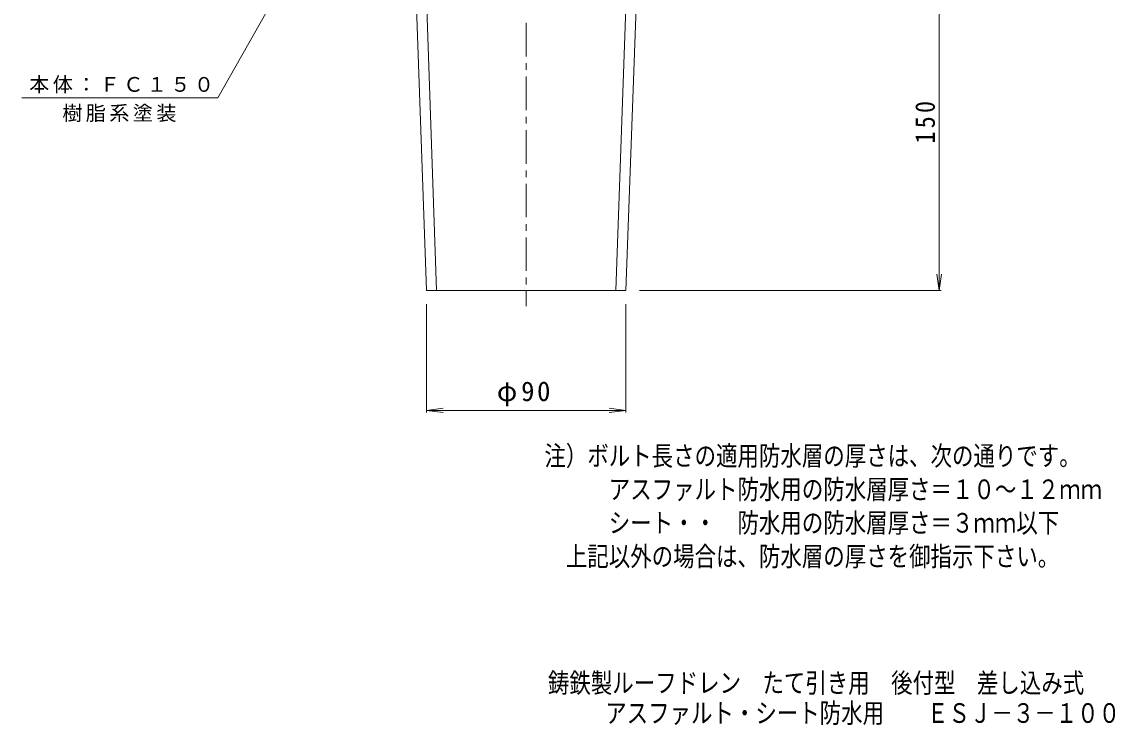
# Model space of a CAD drawing. Units: millimetres, scale not verified. Extents: x -291 to 223, y -346 to 407.
# Drawn here: x -268.8 to 220.5, y -345.6 to -30.9 of the extents above; entities that cross this region are included whole.
import ezdxf
from ezdxf.enums import TextEntityAlignment as Align

# ---------------------------------------------------------------- set-up
doc = ezdxf.new("R2010")
doc.units = ezdxf.units.MM
doc.header["$LTSCALE"] = 3
doc.linetypes.add('CHAIN1', pattern=[8, 5, -1, 1, -1])
for name, color, linetype, lineweight in [('0-0_通り芯', 3, 'Continuous', 9), ('0-4_その他', 7, 'Continuous', 9), ('0-5_寸法', 7, 'Continuous', 9)]:
    doc.layers.add(name, color=color, linetype=linetype, lineweight=lineweight)
doc.layers.add('F-4_F-4ﾚｲﾔ', color=6, linetype='Continuous')
doc.layers.add('F-5_F-5ﾚｲﾔ', color=6, linetype='Continuous')
doc.styles.add('ＭＳ ゴシック', font='')
doc.styles.get('ＭＳ ゴシック').set_extended_font_data('MS Gothic')

msp = doc.modelspace()

# ---------------------------------------------------------------- linework, layer by layer
at = {"layer": '0-0_通り芯'}
for p, q in [((-88.518, 3.208), (-83.128, -151.192)), ((2.482, 3.208), (-2.908, -151.192)), ((-92.857, -5.483), (-87.628, -151.192)), ((6.822, -5.461), (1.592, -151.192)), ((-87.628, -151.192), (1.592, -151.192))]:
    msp.add_line(p, q, dxfattribs=at)
at = {"layer": '0-0_通り芯', "linetype": 'CHAIN1'}
msp.add_line((-43.018, -31.372), (-43.018, -158.16), dxfattribs=at)
at = {"layer": '0-4_その他'}
for p, q in [((141.792, -151.192), (141.792, -0.034)), ((141.792, -151.192), (140.813, -143.756)), ((141.792, -151.192), (142.771, -143.756)), ((142.692, -151.192), (7.592, -151.192)), ((-87.628, -205.711), (-87.628, -157.192)), ((1.592, -205.711), (1.592, -157.192)), ((-87.628, -204.811), (-80.192, -203.832)), ((-87.628, -204.811), (1.592, -204.811)), ((-87.628, -204.811), (-80.192, -205.79)), ((1.592, -204.811), (-5.844, -203.832)), ((1.592, -204.811), (-5.844, -205.79))]:
    msp.add_line(p, q, dxfattribs=at)
at = {"layer": '0-5_寸法'}
msp.add_lwpolyline([(-132.354, 21.076), (-181.113, -64.953), (-268.762, -64.953)], dxfattribs=at)

# ---------------------------------------------------------------- texts
at = {"layer": '0-4_その他', "color": 2, "insert": (139.992, -85.363), "char_height": 8.798, "attachment_point": 7, "rotation": 90, "style": 'ＭＳ ゴシック'}
msp.add_mtext('\\T1.27;\\W0.9;150', dxfattribs=at)
at = {"layer": '0-4_その他', "color": 2, "insert": (-56.143, -203.011), "char_height": 8.798, "attachment_point": 7, "style": 'ＭＳ ゴシック'}
msp.add_mtext('\\T1.19;φ90', dxfattribs=at)
at = {"layer": '0-5_寸法', "char_height": 6.598, "attachment_point": 7, "style": 'ＭＳ ゴシック'}
for s, insert in [('\\T1.17;本体：ＦＣ１５０', (-265.479, -62.902)), ('\\T1.17;樹脂系塗装', (-250.679, -75.766))]:
    msp.add_mtext(s, dxfattribs=dict(at, insert=insert))
at = {"layer": 'F-4_F-4ﾚｲﾔ', "style": 'ＭＳ ゴシック', "width": 0.8}
for s, p in [('鋳鉄製ルーフドレン\u3000たて引き用\u3000後付型\u3000差し込み式', (-33.318, -333.767)), ('アスファルト・シート防水用\u3000\u3000ＥＳＪ－３－１００', (-7.672, -347.267))]:
    msp.add_text(s, height=8.798, dxfattribs=at).set_placement(p, align=Align.BOTTOM_LEFT)
at = {"layer": 'F-5_F-5ﾚｲﾔ', "style": 'ＭＳ ゴシック', "width": 0.8}
for s, p in [('注）ボルト長さの適用防水層の厚さは、次の通りです。', (-34.894, -232.14)), ('\u3000\u3000\u3000アスファルト防水用の防水層厚さ＝１０～１２ｍｍ', (-34.894, -247.14)), ('防水用の防水層厚さ＝３ｍｍ以下', (51.506, -262.14)), ('シート・・', (-6.094, -262.14)), ('\u3000上記以外の場合は、防水層の厚さを御指示下さい。', (-34.894, -277.14))]:
    msp.add_text(s, height=8.798, dxfattribs=at).set_placement(p, align=Align.BOTTOM_LEFT)

doc.saveas('drawing.dxf')
